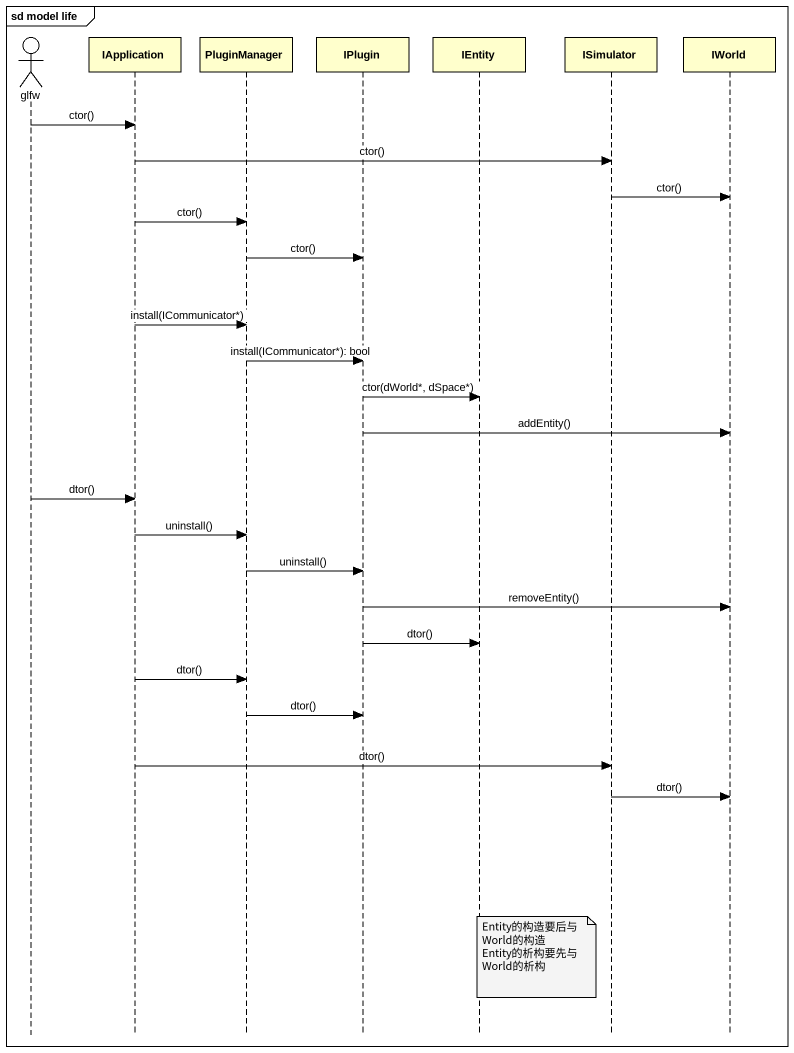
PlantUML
@startuml
mainframe sd model life
hide footbox
actor glfw
participant IApplication
participant PluginManager
participant IPlugin
participant IEntity
participant ISimulator
participant IWorld

glfw -> IApplication : ctor()
IApplication -> ISimulator : ctor()
ISimulator -> IWorld : ctor()
IApplication -> PluginManager : ctor()
PluginManager -> IPlugin : ctor()
IApplication -> PluginManager : install(ICommunicator*)
PluginManager -> IPlugin : install(ICommunicator*): bool
IPlugin -> IEntity : ctor(dWorld*, dSpace*)
IPlugin -> IWorld : addEntity()
glfw -> IApplication : dtor()
IApplication -> PluginManager : uninstall()
PluginManager -> IPlugin : uninstall()
IPlugin -> IWorld : removeEntity()
IPlugin -> IEntity : dtor()
IApplication -> PluginManager : dtor()
PluginManager -> IPlugin : dtor()
IApplication -> ISimulator : dtor()
ISimulator -> IWorld : dtor()
note over IEntity
  Entity的构造要后与World的构造
  Entity的析构要先与World的析构
end note
@enduml
